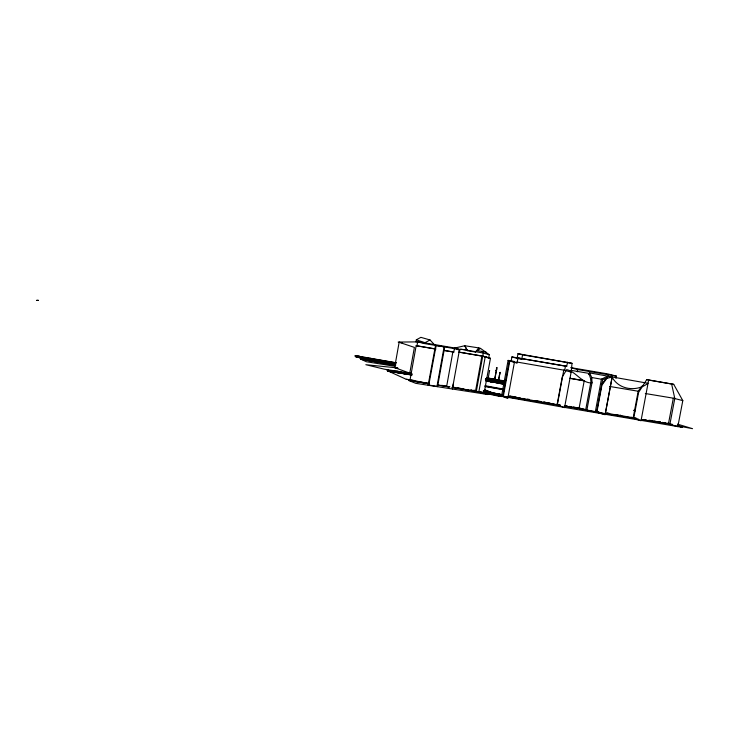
<?xml version="1.0" encoding="UTF-8"?>
<svg xmlns="http://www.w3.org/2000/svg" width="729" height="729" viewBox="0 0 729 729"><rect width="100%" height="100%" fill="white"/><g stroke="black" fill="none" stroke-linecap="round" stroke-linejoin="round"><path stroke-width="1.09" d="M411.056 374.779L397.36 371.225L389.049 371.435L405.935 379.171L408.632 379.599L408.577 380.401L429.527 383.828M452.199 387.29L475.527 391.118L484.01 393.651L490.453 358.313L488.676 357.948L489.259 354.704L480.52 348.389L475.372 352.016L467.426 350.695L464.747 345.737L454.495 348.116L459.416 350.193L461.348 349.391L467.508 349.938M496.458 369.485L496.85 369.803M514.774 361.566L508.095 360.408L501.588 395.92L557.321 404.941L564.538 407.639L571.126 372.173L572.028 363.324L517.982 353.674L517.216 357.848L521.791 359.115L522.575 354.841L517.982 353.674M511.904 356.918L517.854 358.568L517.061 362.887L511.157 361.037L511.904 356.918L565.431 366.031L564.738 370.305L516.733 362.003M496.923 367.68L494.617 380.338M368.874 359.014L355.816 356.718L355.989 355.77L365.138 357.401M355.971 356.791L355.989 355.77M356.909 355.952C356.435 356.754 358.832 355.442 360.117 356.517L360.044 356.973L356.937 356.372M358.604 357.365L365.493 358.03L366.013 358.75L365.493 358.03M395.145 365.42L361.466 359.424L360.527 358.932L360.964 358.285M395.072 364.618L361.548 358.686L361.429 359.443M365.484 358.704L364.965 357.994L365.484 358.704L369.33 359.333L369.248 358.805L369.33 359.333M399.137 342.266L414.391 347.387L409.78 373.139L394.617 367.616L399.137 342.266L402.499 342.83M398.171 342.074L415.967 341.901L416.341 339.823L420.879 337.345L430.037 339.969L433.965 344.225M435.085 348.854L416.177 345.655L409.953 380.401L428.852 383.481M435.915 349.118L416.942 345.901L417.699 341.701L454.522 347.97L459.534 349.519L452.372 388.985L453.347 383.727M435.55 345.373L436.115 345.619L428.743 385.213L428.178 384.958L435.541 345.437L444.107 346.831L444.69 347.113L437.564 386.625L436.981 386.37L444.107 346.831L422.902 343.313L417.699 341.701M437.746 384.93L446.649 386.379L452.882 351.87L443.979 350.367M443.724 350.439L453.775 352.134L454.522 347.97M475.527 391.118L481.924 355.98L458.587 352.007M476.31 391.437L483.3 353.027L481.805 351.323M478.844 391.856L485.259 356.645L459.461 352.262M486.443 379.663L493.159 381.085L485.851 379.417L492.558 380.565M487.109 380.192L504.404 382.944A164.727 10.406 10.8 0 0 487.127 379.918M487.373 380.584L487.774 378.387L486.872 378.078L497.998 380.055L497.597 382.251M487.92 379.609L489.551 370.724M496.23 370.132L496.221 370.523M496.358 368.063L496.713 367.808M498.454 381.404L496.695 380.328L493.442 379.8M496.95 382.142L497.351 379.955L496.431 379.636M498.217 381.395L500.094 372.401L498.527 380.42M492.986 381.021L500.03 382.014L491.382 380.356M486.316 379.873L500.531 382.251M500.604 383.418L501.005 381.203L498.271 380.265L497.871 382.47L499.155 382.761M501.534 383.618L501.935 381.404L498.918 380.374M502.245 382.971L502.646 380.784L505.006 381.258M502.481 383.062L502.646 380.784M503.384 382.142L503.475 381.668L504.778 382.005M503.657 383.463L504.058 381.267L504.714 381.367M501.834 396.494L500.686 396.12M504.477 382.515L504.987 381.868M502.737 396.494L509.27 360.809L509.808 360.901L503.283 396.576L502.737 396.494L507.776 398.481L514.382 362.422L509.27 360.809M499.538 396.129L498.399 395.756M557.321 404.941L563.79 370.031L571.126 372.173M517.216 357.848L566.706 366.386L567.499 362.14M577.313 371.781L577.732 369.557L571.636 367.963M596.787 411.42L605.179 414.227L612.15 377.039L602.673 379.435L596.568 412.04L586.809 410.482L592.021 382.543L591.72 377.513L589.606 372.893L588.403 374.67M612.105 377.212L605.134 414.719L596.86 412.249L601.926 385.158L608.323 376.282L648.026 383.281C636.864 392.029 619.213 390.106 612.105 377.212L608.323 376.282M596.568 412.04L595.356 411.63L601.434 379.144L607.813 376.155L612.15 377.039M615.941 378.305L616.36 376.1L607.603 373.877L570.716 367.626M494.636 379.244L496.832 367.671M642.112 385.969L638.194 391.227L633.118 418.109L596.86 412.249M646.741 379.599L648.637 380.073L641.028 420.77L633.72 418.273L638.604 392.402L646.741 379.599L673.714 384.347L682.8 400.613L677.833 426.647L668.447 423.822L641.566 419.521M668.447 423.822L673.323 398.18L682.8 400.613M669.915 424.132L674.79 398.471L671.582 383.828M601.899 384.074L607.813 376.155L589.606 372.893M475.372 352.016L478.816 347.906L480.52 348.389M452.18 387.518L495.884 394.854L496.631 394.225L502.481 395.1M620.479 415.111L619.96 415.594L606.227 413.115M430.037 339.969L425.016 342.703L416.341 339.823M489.505 370.769L489.697 370.614M500.094 372.528L500.094 372.401M508.997 396.248L512.788 396.439M428.497 383.673L408.86 380.538L415.721 383.326L487.956 394.535L481.705 392.567L496.64 395.765L500.677 395.783M677.095 425.69L682.335 427.358L558.614 406.39L502.682 396.403L496.44 394.298L481.705 392.567L500.896 395.856M483.363 391.92L489.97 391.983L500.686 394.79L483.318 391.136M496.021 370.259L496.103 370.204M467.927 389.641L465.858 389.723L457.393 387.573M499.429 375.754L499.247 375.736M452.171 387.336L454.258 387.318M489.97 391.983L486.443 390.525L484.293 390.425L500.65 396.357M474.506 390.234L478.042 391.774L481.231 391.856M360.518 358.96L395.428 365.156M361.548 358.686L354.841 355.861L357.757 356.672L357.666 357.183L363.297 358.121M37.17 300.348L38.491 300.394L36.45 300.321M493.943 394.097L496.44 394.298L482.088 392.621L496.631 394.225L483.19 391.227M482.042 392.603L496.631 394.225M485.277 386.179L503.447 389.541M483.309 391.273L490.808 392.22M397.323 367.908L365.849 364.71L384.475 369.22L411.994 373.494M509.726 396.23L516.788 397.278M406.29 379.326L414.227 380.502M485.86 391.008L498.044 394.425L494.9 393.168M490.991 379.408L492.649 379.618M495.884 394.854L502.682 396.403M564.401 405.707L566.415 405.962M484.211 390.899L488.312 391.3L484.293 390.425M572.028 363.324L522.575 354.841M517.854 358.568L521.791 359.115M411.074 373.567L408.951 373.093L409.069 374.378L389.049 371.435M478.042 391.774L481.413 392.257M483.664 392.585L493.797 394.043M387.992 371.043L411.803 375.071M486.772 378.615L496.358 380.046L498.144 380.939L496.695 380.328M412.013 374.706L399.519 372.729M408.75 374.305L411.994 374.806M411.511 374.888L400.075 373.075M509.753 396.202L516.105 397.396M518.31 397.733L520.515 398.07M522.711 398.408L524.916 398.745M527.122 399.082L529.327 399.419M478.816 347.906L464.747 345.737L467.426 350.695M486.598 377.904L504.395 380.893M554.614 404.276L560.373 405.178L556.172 404.322M394.617 367.616L397.979 368.145M642.987 419.476L646.304 419.995M648.509 420.341L660.647 422.255L654.004 421.052M395.847 364.983L361.502 359.479L366.386 361.739L395.154 366.332M399.492 372.838L409.379 374.46M595.356 411.63L579.045 408.559L584.193 380.902L569.923 378.351M633.72 418.273L638.203 418.984M681.533 426.82L677.487 425.59M363.388 357.857L395.273 363.051M486.608 377.832L495.52 379.28M399.538 372.738L387.518 370.797L409.069 374.378M388.01 371.134L400.093 373.084M488.685 392.065L493.724 392.885M560.337 405.552L557.038 405.014L562.241 376.975L566.697 369.612C576.329 371.781 581.441 383.181 591.948 382.989L588.977 373.376L571.153 370.368M564.738 406.253L585.697 409.634M428.178 384.958L436.981 386.37M361.21 357.492L356.062 356.609M365.566 358.24L369.412 358.868M395.674 363.406L358.75 357.447L358.695 356.928M497.351 379.955L497.998 380.055M486.106 378.406L488.321 378.761M490.526 379.126L492.74 379.49M494.955 379.845L504.969 381.595M494.873 380.319L498.189 380.857M487.929 379.381L496.604 380.793M503.912 381.932L504.559 382.042L503.502 381.677L504.586 382.06M497.114 381.094L497.77 381.194M438.257 385.249L448.982 386.999M477.859 350.758L486.079 352.107M446.649 386.379L449.975 386.926M645.32 393.523L673.323 398.18M489.76 379.217L491.966 379.581M494.171 379.946L504.149 381.586M489.715 379.472L491.92 379.836M494.125 380.201L502.964 381.659M486.307 379.116L505.142 382.242M486.261 379.381L503.985 382.315M569.941 378.26L584.239 380.656M609.617 386.443L638.194 391.227M485.541 380.793L503.584 383.873A146.201 9.213 10.8 0 0 491.619 381.832M485.022 386.58L503.365 389.66M663.508 422.528L665.167 422.811M673.714 384.347L648.637 380.073M459.534 349.519L444.107 346.831M577.732 369.557L616.36 376.1M395.555 364.445L389.687 363.443M485.897 380.046L486.544 380.155M485.897 380.137L486.544 380.246M487.783 381.24L488.567 381.367M486.243 380.948L486.152 380.957M487.856 381.249L488.749 381.376M487.519 381.367L488.075 381.458M488.749 381.577L489.168 381.641M569.458 406.399L571.527 406.755M573.586 407.101L575.646 407.456M454.495 348.116L457.821 348.681M460.035 349.054L483.3 353.027L489.259 354.704M514.382 362.422L517.061 362.887M364.965 357.328L370.323 358.294M370.15 359.233L394.653 363.47M487.592 380.301L491.401 381.094M490.271 381.231L491.556 381.449L487.774 380.802M491.328 381.814L490.289 381.659M490.909 381.741L491.565 381.887M491.701 382.078L491.237 381.996M492.522 382.215L493.788 382.242M489.997 381.786L490.544 381.878M502.327 394.99L498.126 393.924L502.5 394.681M583.792 409.279L586.034 409.662M596.131 411.393L598.372 411.776M370.141 358.221L396.476 362.823M355.816 356.718L394.462 363.388M491.483 380.392L491.975 380.474M492.266 380.529L492.895 380.638M496.276 381.212L493.333 380.702L498.973 381.695L495.629 381.112M492.385 380.921L492.85 381.003M489.678 380.456L490.152 380.538M490.262 380.556L494.034 381.44M492.804 381.231L496.44 381.96M495.674 381.823L496.467 381.969M490.307 380.802L491.501 381.003M494.353 381.586L493.925 381.531M494.062 381.878L496.631 382.333M495.838 382.597L496.64 382.761L495.374 382.543M493.487 382.215L494.034 382.278M484.94 385.714L503.566 389.104M565.157 405.661L567.335 406.044M595.429 410.837L597.662 411.22M396.047 362.924L356.144 356.034M503.876 382.443L498.773 381.039M503.785 382.916L498.691 381.513M394.043 364.19L360.645 358.24L367.571 359.479M495.346 382.105L496.622 382.324M497.889 382.962L498.809 383.144M499.356 383.408L499.802 383.481M564.838 405.962L582.671 409.078M502.481 382.324L498.581 381.622L504.313 382.643M493.205 380.82L495.337 381.203M499.183 381.823L500.012 381.887M500.559 382.351L503.921 382.853M503.903 382.707L500.03 382.023L503.967 382.716A168.928 10.653 10.8 0 0 486.416 379.654M497.825 381.868L498.354 381.969L497.06 381.732M498.426 381.978L501.242 382.479M499.538 382.379L500.149 382.488M501.561 382.771L500.459 382.579M497.907 382.124L501.561 382.862L501.06 382.78M381.85 362.058L385.769 362.75M500.468 382.998L501.743 383.226L497.925 382.561M501.771 383.664L500.486 383.436M502.381 383.937L501.935 383.864M503.229 384.092L503.648 384.165M511.694 396.722L553.511 404.085M499.985 382.278L503.994 382.962M500.477 382.515L504.14 383.19M501.197 382.67L501.689 382.789M503.037 383.454A152.744 9.595 10.9 0 1 504.331 383.691L503.037 383.454L504.34 383.691M503.056 383.891L504.085 384.074M485.514 378.852L500.932 381.632L499.073 381.167M501.789 382.187L503.876 382.561M373.731 360.6L377.786 361.338M649.575 420.259L651.79 420.651M657.385 421.663L660.647 422.255M504.614 381.841L502.755 381.54M499.301 381.039L503.766 381.859M504.532 382.315L502.673 382.005M662.296 422.392L672.32 424.314M408.632 379.599L429.536 383.654M572.821 407.101L575.017 407.538M577.204 407.967L582.69 409.06L578.653 407.967M535.924 400.576L541.428 401.661M543.624 402.098L553.511 404.057M657.531 421.626L659.608 422.045M631.123 417.27L636.444 418.355L614.565 414.473M551.981 403.456L554.076 403.893M607.02 412.906L609.171 413.352M544.062 402.071L553.557 404.057M441.756 385.295L449.046 386.889M498.126 393.924L502.153 394.817M577.696 407.866L582.772 409.042M677.423 424.123L692.55 428.679L677.469 425.791M602.673 379.435L591.72 377.513L585.642 410.072L586.809 410.482M499.575 395.993L500.978 396.339M551.771 403.529L553.666 404.03M579.291 408.076L582.89 409.033M565.431 366.031L566.706 366.386M482.726 356.217L488.676 357.903L481.924 355.98M508.095 360.408L509.808 360.901M452.882 351.87L453.775 352.134M633.428 410.299L635.406 410.892M496.194 395.091L499.547 396.129L498.381 395.865M498.436 395.437L500.741 396.248M496.176 395.2L498.454 395.883M496.996 394.981L498.49 395.565L496.968 395.091M486.298 356.982L490.453 358.313M494.709 394.608L496.249 395.209M416.177 345.655L416.942 345.901M500.668 396.239L501.825 396.612M415.967 341.901L417.899 342.557M486.425 390.944L489.852 392.211M486.398 391.054L489.833 392.32M484.193 390.589L487.61 391.847M484.174 390.689L487.592 391.956M486.498 390.963L484.366 390.17L486.443 390.525L484.885 389.924M484.348 390.279L486.48 391.072M493.542 393.66L497.069 394.99M497.05 395.1L489.779 392.202M491.273 393.296L494.763 394.735M494.69 394.726L487.537 391.828M501.588 395.92L503.283 396.576M487.646 379.572L488.047 379.599M360.117 356.517L360.044 356.973M474.214 390.562L476.064 391.418L474.442 390.37M472.702 390.316L474.379 391.118L473.03 390.179M488.603 386.416L490.234 387.454M471.025 389.514L472.064 390.735M487.09 380.091A164.727 10.434 10.8 0 1 504.34 383.089M486.261 379.773A168.909 10.707 10.8 0 1 503.839 382.834M667.755 423.276A9.595 0.72 9.6 0 1 668.748 423.467M668.539 423.267A9.185 0.665 9.7 0 1 669.769 423.522M485.377 379.426A172.809 10.962 10.8 0 1 504.304 382.734M486.179 378.679A207.628 13.496 10.6 0 1 501.005 381.203M485.669 378.643A208.922 13.605 10.6 0 1 501.935 381.404M486.653 381.221L486.653 381.221M494.08 381.878L492.804 381.659L494.089 381.887M498.49 383.254L498.025 383.172L498.49 383.254M500.65 383.636L501.096 383.709L500.65 383.636M391.09 371.498L387.126 370.633L387.099 369.649L391.09 371.498"/></g></svg>
